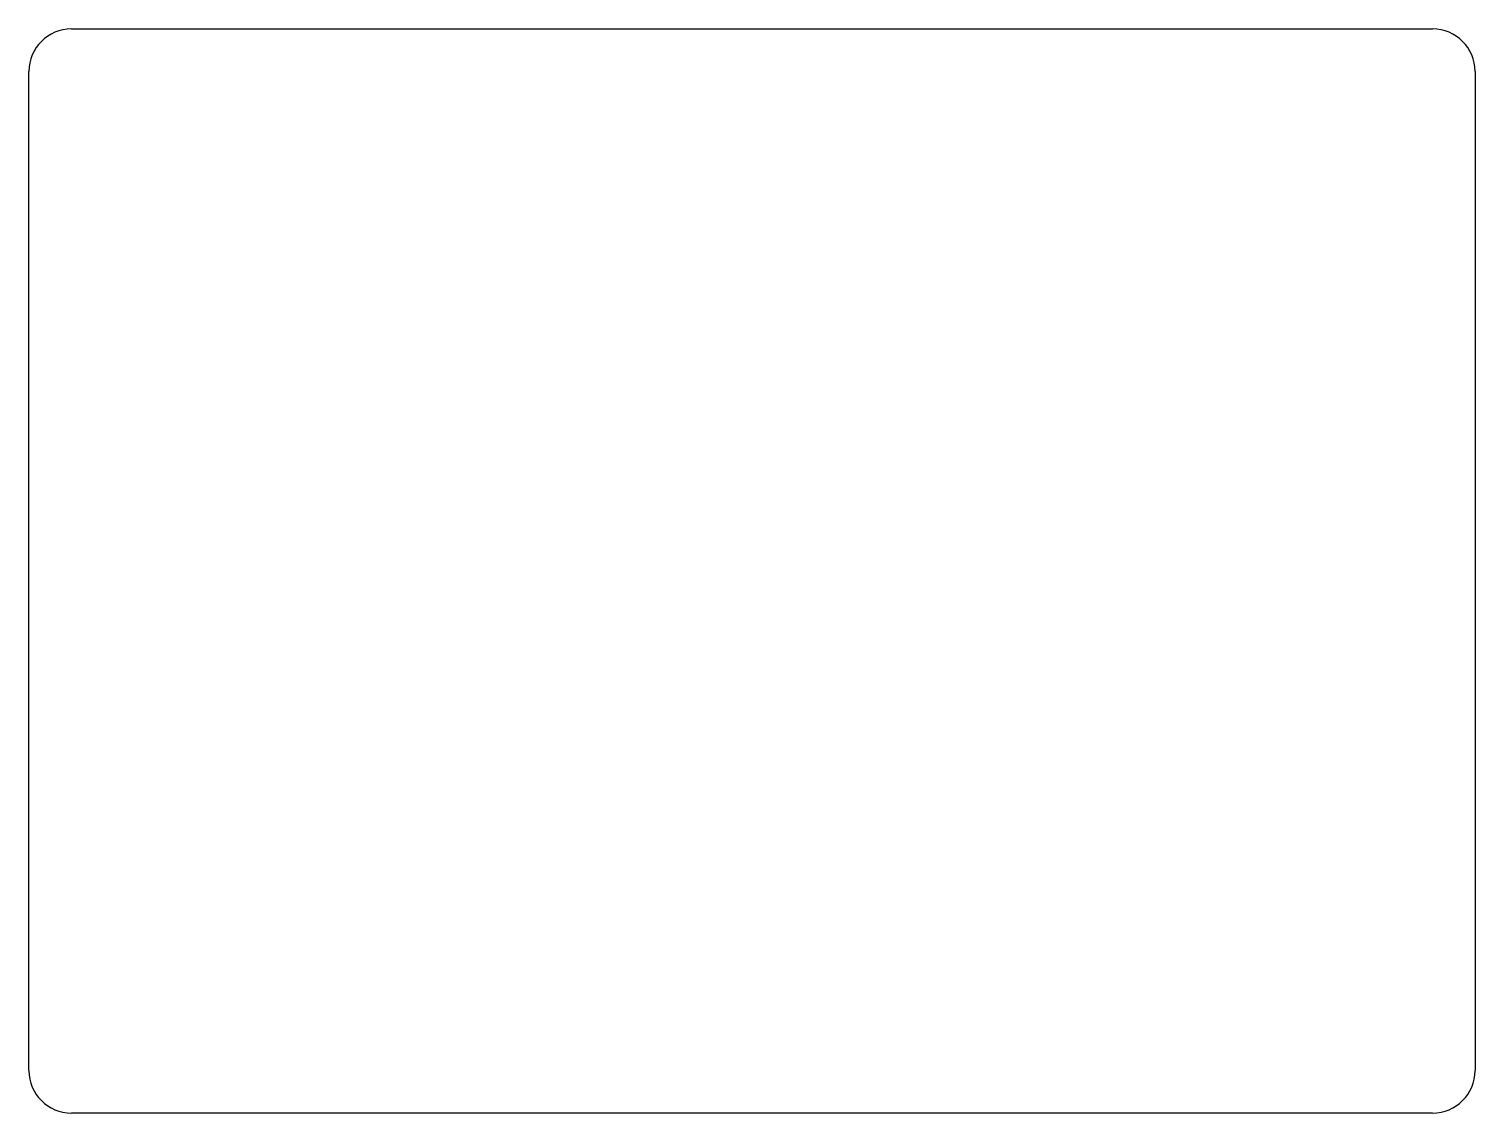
# Model space of a CAD drawing. Header units: millimetres. Extents: x 110 to 212, y -144 to -68.
import ezdxf

# ---------------------------------------------------------------- set-up
doc = ezdxf.new("R2010")
doc.units = ezdxf.units.MM

msp = doc.modelspace()

# ---------------------------------------------------------------- linework, layer by layer
for p, q in [((113.5, -68), (209.5, -68)), ((110.5, -141.5), (110.5, -71)), ((212.5, -71), (212.5, -141.5)), ((209.5, -144.5), (113.5, -144.5))]:
    msp.add_line(p, q)
for centre, start, end in [((113.5, -71), 90, 180), ((209.5, -71), 0, 90), ((113.5, -141.5), 180, 270), ((209.5, -141.5), 270, 0)]:
    msp.add_arc(centre, 3, start, end)

doc.saveas('drawing.dxf')
